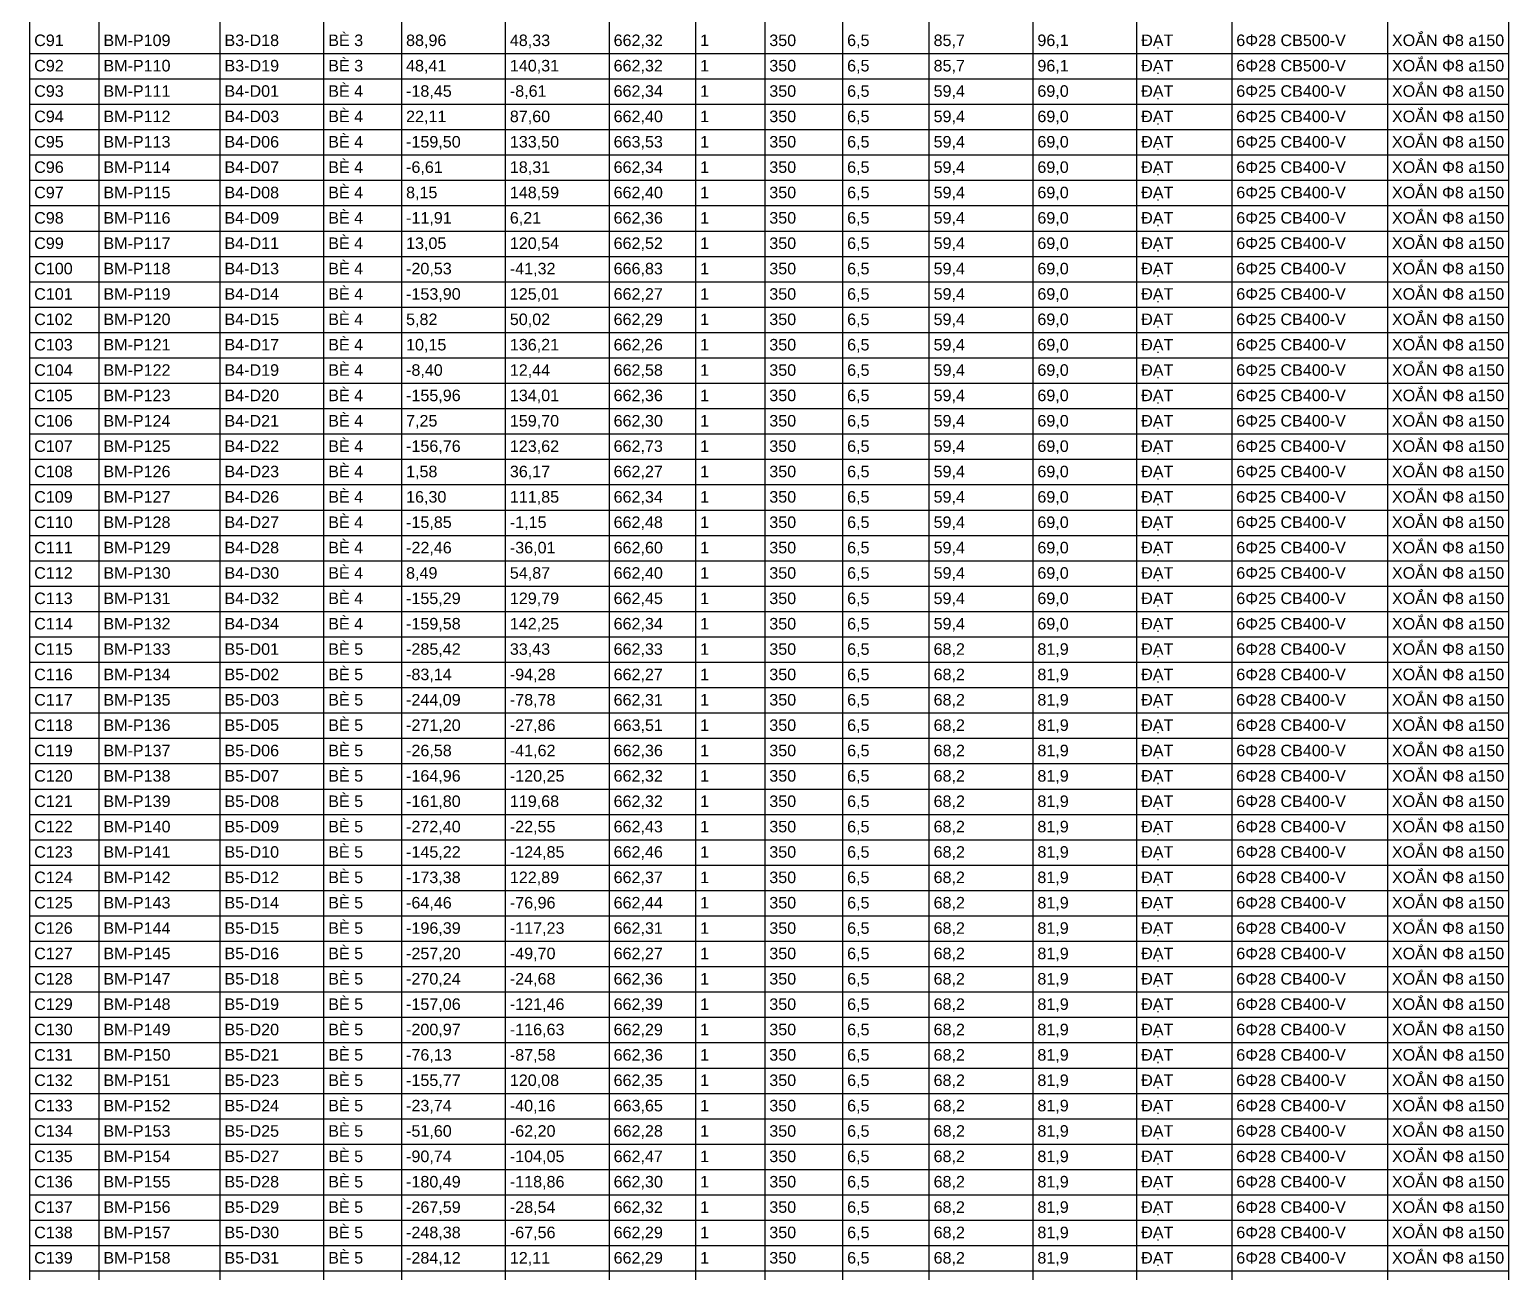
# Model space of a CAD drawing. Header units: metres. Extents: x -510 to 750, y -125 to 541.
# Drawn here: x 200.9 to 354.8, y 153.4 to 282.8 of the extents above; entities that cross this region are included whole.
import ezdxf

# ---------------------------------------------------------------- set-up
doc = ezdxf.new("R2010")
doc.units = ezdxf.units.M
doc.layers.add('07_BANG_THONG_KE_COC_BO', color=7, linetype='CONTINUOUS')
doc.styles.add('VN', font='arial.ttf')

msp = doc.modelspace()

# ---------------------------------------------------------------- linework, layer by layer
at = {"layer": '07_BANG_THONG_KE_COC_BO'}
for p, q in [((200.94, 523.188), (200.94, 24.228)), ((208.14, 523.188), (208.14, 24.228)), ((220.74, 523.188), (220.74, 24.228)), ((231.54, 523.188), (231.54, 24.228)), ((239.64, 523.188), (239.64, 24.228)), ((250.44, 523.188), (250.44, 24.228)), ((261.24, 523.188), (261.24, 24.228)), ((270.24, 523.188), (270.24, 24.228)), ((277.44, 523.188), (277.44, 24.228)), ((285.54, 523.188), (285.54, 24.228)), ((294.54, 523.188), (294.54, 24.228)), ((305.34, 523.188), (305.34, 24.228)), ((316.14, 523.188), (316.14, 24.228)), ((326.04, 523.188), (326.04, 24.228)), ((342.24, 523.188), (342.24, 24.228)), ((354.84, 523.188), (354.84, 24.228)), ((200.94, 280.308), (354.84, 280.308)), ((200.94, 277.668), (354.84, 277.668)), ((200.94, 275.028), (354.84, 275.028)), ((200.94, 272.388), (354.84, 272.388)), ((200.94, 269.748), (354.84, 269.748)), ((200.94, 267.108), (354.84, 267.108)), ((200.94, 264.468), (354.84, 264.468)), ((200.94, 261.828), (354.84, 261.828)), ((200.94, 259.188), (354.84, 259.188)), ((200.94, 256.548), (354.84, 256.548)), ((200.94, 253.908), (354.84, 253.908)), ((200.94, 251.268), (354.84, 251.268)), ((200.94, 248.628), (354.84, 248.628)), ((200.94, 245.988), (354.84, 245.988)), ((200.94, 243.348), (354.84, 243.348)), ((200.94, 240.708), (354.84, 240.708)), ((200.94, 238.068), (354.84, 238.068)), ((200.94, 235.428), (354.84, 235.428)), ((200.94, 232.788), (354.84, 232.788)), ((200.94, 230.148), (354.84, 230.148)), ((200.94, 227.508), (354.84, 227.508)), ((200.94, 224.868), (354.84, 224.868)), ((200.94, 222.228), (354.84, 222.228)), ((200.94, 219.588), (354.84, 219.588)), ((200.94, 216.948), (354.84, 216.948)), ((200.94, 214.308), (354.84, 214.308)), ((200.94, 211.668), (354.84, 211.668)), ((200.94, 209.028), (354.84, 209.028)), ((200.94, 206.388), (354.84, 206.388)), ((200.94, 203.748), (354.84, 203.748)), ((200.94, 201.108), (354.84, 201.108)), ((200.94, 198.468), (354.84, 198.468)), ((200.94, 195.828), (354.84, 195.828)), ((200.94, 193.188), (354.84, 193.188)), ((200.94, 190.548), (354.84, 190.548)), ((200.94, 187.908), (354.84, 187.908)), ((200.94, 185.268), (354.84, 185.268)), ((200.94, 182.628), (354.84, 182.628)), ((200.94, 179.988), (354.84, 179.988)), ((200.94, 177.348), (354.84, 177.348)), ((200.94, 174.708), (354.84, 174.708)), ((200.94, 172.068), (354.84, 172.068)), ((200.94, 169.428), (354.84, 169.428)), ((200.94, 166.788), (354.84, 166.788)), ((200.94, 164.148), (354.84, 164.148)), ((200.94, 161.508), (354.84, 161.508)), ((200.94, 158.868), (354.84, 158.868)), ((200.94, 156.228), (354.84, 156.228)), ((200.94, 153.588), (354.84, 153.588))]:
    msp.add_line(p, q, dxfattribs=at)

# ---------------------------------------------------------------- texts
at = {"layer": '07_BANG_THONG_KE_COC_BO', "style": 'VN'}
for s, p in [('C91', (201.42, 281.076)), ('BM-P109', (208.62, 281.076)), ('B3-D18', (221.22, 281.076)), ('BÈ 3', (232.02, 281.076)), ('88,96', (240.12, 281.076)), ('48,33', (250.92, 281.076)), ('662,32', (261.72, 281.076)), ('1', (270.72, 281.076)), ('350', (277.92, 281.076)), ('6,5', (286.02, 281.076)), ('85,7', (295.02, 281.076)), ('96,1', (305.82, 281.076)), ('ĐẠT', (316.62, 281.076)), ('6Φ28 CB500-V', (326.52, 281.076)), ('XOẮN Φ8 a150', (342.72, 281.076)), ('C92', (201.42, 278.436)), ('BM-P110', (208.62, 278.436)), ('B3-D19', (221.22, 278.436)), ('BÈ 3', (232.02, 278.436)), ('48,41', (240.12, 278.436)), ('140,31', (250.92, 278.436)), ('662,32', (261.72, 278.436)), ('1', (270.72, 278.436)), ('350', (277.92, 278.436)), ('6,5', (286.02, 278.436)), ('85,7', (295.02, 278.436)), ('96,1', (305.82, 278.436)), ('ĐẠT', (316.62, 278.436)), ('6Φ28 CB500-V', (326.52, 278.436)), ('XOẮN Φ8 a150', (342.72, 278.436)), ('BÈ 4', (232.02, 275.796)), ('XOẮN Φ8 a150', (342.72, 275.796)), ('C93', (201.42, 275.796)), ('BM-P111', (208.62, 275.796)), ('B4-D01', (221.22, 275.796)), ('-18,45', (240.12, 275.796)), ('-8,61', (250.92, 275.796)), ('662,34', (261.72, 275.796)), ('1', (270.72, 275.796)), ('350', (277.92, 275.796)), ('6,5', (286.02, 275.796)), ('59,4', (295.02, 275.796)), ('69,0', (305.82, 275.796)), ('ĐẠT', (316.62, 275.796)), ('6Φ25 CB400-V', (326.52, 275.796)), ('C94', (201.42, 273.156)), ('BM-P112', (208.62, 273.156)), ('B4-D03', (221.22, 273.156)), ('BÈ 4', (232.02, 273.156)), ('22,11', (240.12, 273.156)), ('87,60', (250.92, 273.156)), ('662,40', (261.72, 273.156)), ('1', (270.72, 273.156)), ('350', (277.92, 273.156)), ('6,5', (286.02, 273.156)), ('59,4', (295.02, 273.156)), ('69,0', (305.82, 273.156)), ('ĐẠT', (316.62, 273.156)), ('6Φ25 CB400-V', (326.52, 273.156)), ('XOẮN Φ8 a150', (342.72, 273.156)), ('C95', (201.42, 270.516)), ('BM-P113', (208.62, 270.516)), ('B4-D06', (221.22, 270.516)), ('BÈ 4', (232.02, 270.516)), ('-159,50', (240.12, 270.516)), ('133,50', (250.92, 270.516)), ('663,53', (261.72, 270.516)), ('1', (270.72, 270.516)), ('350', (277.92, 270.516)), ('6,5', (286.02, 270.516)), ('59,4', (295.02, 270.516)), ('69,0', (305.82, 270.516)), ('ĐẠT', (316.62, 270.516)), ('6Φ25 CB400-V', (326.52, 270.516)), ('XOẮN Φ8 a150', (342.72, 270.516)), ('BÈ 4', (232.02, 267.876)), ('XOẮN Φ8 a150', (342.72, 267.876)), ('C96', (201.42, 267.876)), ('BM-P114', (208.62, 267.876)), ('B4-D07', (221.22, 267.876)), ('-6,61', (240.12, 267.876)), ('18,31', (250.92, 267.876)), ('662,34', (261.72, 267.876)), ('1', (270.72, 267.876)), ('350', (277.92, 267.876)), ('6,5', (286.02, 267.876)), ('59,4', (295.02, 267.876)), ('69,0', (305.82, 267.876)), ('ĐẠT', (316.62, 267.876)), ('6Φ25 CB400-V', (326.52, 267.876)), ('C97', (201.42, 265.236)), ('BM-P115', (208.62, 265.236)), ('B4-D08', (221.22, 265.236)), ('BÈ 4', (232.02, 265.236)), ('8,15', (240.12, 265.236)), ('148,59', (250.92, 265.236)), ('662,40', (261.72, 265.236)), ('1', (270.72, 265.236)), ('350', (277.92, 265.236)), ('6,5', (286.02, 265.236)), ('59,4', (295.02, 265.236)), ('69,0', (305.82, 265.236)), ('ĐẠT', (316.62, 265.236)), ('6Φ25 CB400-V', (326.52, 265.236)), ('XOẮN Φ8 a150', (342.72, 265.236)), ('C98', (201.42, 262.596)), ('BM-P116', (208.62, 262.596)), ('B4-D09', (221.22, 262.596)), ('BÈ 4', (232.02, 262.596)), ('-11,91', (240.12, 262.596)), ('6,21', (250.92, 262.596)), ('662,36', (261.72, 262.596)), ('1', (270.72, 262.596)), ('350', (277.92, 262.596)), ('6,5', (286.02, 262.596)), ('59,4', (295.02, 262.596)), ('69,0', (305.82, 262.596)), ('ĐẠT', (316.62, 262.596)), ('6Φ25 CB400-V', (326.52, 262.596)), ('XOẮN Φ8 a150', (342.72, 262.596)), ('C99', (201.42, 259.956)), ('BM-P117', (208.62, 259.956)), ('B4-D11', (221.22, 259.956)), ('BÈ 4', (232.02, 259.956)), ('13,05', (240.12, 259.956)), ('120,54', (250.92, 259.956)), ('662,52', (261.72, 259.956)), ('1', (270.72, 259.956)), ('350', (277.92, 259.956)), ('6,5', (286.02, 259.956)), ('59,4', (295.02, 259.956)), ('69,0', (305.82, 259.956)), ('ĐẠT', (316.62, 259.956)), ('6Φ25 CB400-V', (326.52, 259.956)), ('XOẮN Φ8 a150', (342.72, 259.956)), ('BÈ 4', (232.02, 257.316)), ('XOẮN Φ8 a150', (342.72, 257.316)), ('C100', (201.42, 257.316)), ('BM-P118', (208.62, 257.316)), ('B4-D13', (221.22, 257.316)), ('-20,53', (240.12, 257.316)), ('-41,32', (250.92, 257.316)), ('666,83', (261.72, 257.316)), ('1', (270.72, 257.316)), ('350', (277.92, 257.316)), ('6,5', (286.02, 257.316)), ('59,4', (295.02, 257.316)), ('69,0', (305.82, 257.316)), ('ĐẠT', (316.62, 257.316)), ('6Φ25 CB400-V', (326.52, 257.316)), ('C101', (201.42, 254.676)), ('BM-P119', (208.62, 254.676)), ('B4-D14', (221.22, 254.676)), ('BÈ 4', (232.02, 254.676)), ('-153,90', (240.12, 254.676)), ('125,01', (250.92, 254.676)), ('662,27', (261.72, 254.676)), ('1', (270.72, 254.676)), ('350', (277.92, 254.676)), ('6,5', (286.02, 254.676)), ('59,4', (295.02, 254.676)), ('69,0', (305.82, 254.676)), ('ĐẠT', (316.62, 254.676)), ('6Φ25 CB400-V', (326.52, 254.676)), ('XOẮN Φ8 a150', (342.72, 254.676)), ('C102', (201.42, 252.036)), ('BM-P120', (208.62, 252.036)), ('B4-D15', (221.22, 252.036)), ('BÈ 4', (232.02, 252.036)), ('5,82', (240.12, 252.036)), ('50,02', (250.92, 252.036)), ('662,29', (261.72, 252.036)), ('1', (270.72, 252.036)), ('350', (277.92, 252.036)), ('6,5', (286.02, 252.036)), ('59,4', (295.02, 252.036)), ('69,0', (305.82, 252.036)), ('ĐẠT', (316.62, 252.036)), ('6Φ25 CB400-V', (326.52, 252.036)), ('XOẮN Φ8 a150', (342.72, 252.036)), ('BÈ 4', (232.02, 249.396)), ('XOẮN Φ8 a150', (342.72, 249.396)), ('C103', (201.42, 249.396)), ('BM-P121', (208.62, 249.396)), ('B4-D17', (221.22, 249.396)), ('10,15', (240.12, 249.396)), ('136,21', (250.92, 249.396)), ('662,26', (261.72, 249.396)), ('1', (270.72, 249.396)), ('350', (277.92, 249.396)), ('6,5', (286.02, 249.396)), ('59,4', (295.02, 249.396)), ('69,0', (305.82, 249.396)), ('ĐẠT', (316.62, 249.396)), ('6Φ25 CB400-V', (326.52, 249.396)), ('C104', (201.42, 246.756)), ('BM-P122', (208.62, 246.756)), ('B4-D19', (221.22, 246.756)), ('BÈ 4', (232.02, 246.756)), ('-8,40', (240.12, 246.756)), ('12,44', (250.92, 246.756)), ('662,58', (261.72, 246.756)), ('1', (270.72, 246.756)), ('350', (277.92, 246.756)), ('6,5', (286.02, 246.756)), ('59,4', (295.02, 246.756)), ('69,0', (305.82, 246.756)), ('ĐẠT', (316.62, 246.756)), ('6Φ25 CB400-V', (326.52, 246.756)), ('XOẮN Φ8 a150', (342.72, 246.756)), ('C105', (201.42, 244.116)), ('BM-P123', (208.62, 244.116)), ('B4-D20', (221.22, 244.116)), ('BÈ 4', (232.02, 244.116)), ('-155,96', (240.12, 244.116)), ('134,01', (250.92, 244.116)), ('662,36', (261.72, 244.116)), ('1', (270.72, 244.116)), ('350', (277.92, 244.116)), ('6,5', (286.02, 244.116)), ('59,4', (295.02, 244.116)), ('69,0', (305.82, 244.116)), ('ĐẠT', (316.62, 244.116)), ('6Φ25 CB400-V', (326.52, 244.116)), ('XOẮN Φ8 a150', (342.72, 244.116)), ('C106', (201.42, 241.476)), ('BM-P124', (208.62, 241.476)), ('B4-D21', (221.22, 241.476)), ('BÈ 4', (232.02, 241.476)), ('7,25', (240.12, 241.476)), ('159,70', (250.92, 241.476)), ('662,30', (261.72, 241.476)), ('1', (270.72, 241.476)), ('350', (277.92, 241.476)), ('6,5', (286.02, 241.476)), ('59,4', (295.02, 241.476)), ('69,0', (305.82, 241.476)), ('ĐẠT', (316.62, 241.476)), ('6Φ25 CB400-V', (326.52, 241.476)), ('XOẮN Φ8 a150', (342.72, 241.476)), ('BÈ 4', (232.02, 238.836)), ('XOẮN Φ8 a150', (342.72, 238.836)), ('C107', (201.42, 238.836)), ('BM-P125', (208.62, 238.836)), ('B4-D22', (221.22, 238.836)), ('-156,76', (240.12, 238.836)), ('123,62', (250.92, 238.836)), ('662,73', (261.72, 238.836)), ('1', (270.72, 238.836)), ('350', (277.92, 238.836)), ('6,5', (286.02, 238.836)), ('59,4', (295.02, 238.836)), ('69,0', (305.82, 238.836)), ('ĐẠT', (316.62, 238.836)), ('6Φ25 CB400-V', (326.52, 238.836)), ('C108', (201.42, 236.196)), ('BM-P126', (208.62, 236.196)), ('B4-D23', (221.22, 236.196)), ('BÈ 4', (232.02, 236.196)), ('1,58', (240.12, 236.196)), ('36,17', (250.92, 236.196)), ('662,27', (261.72, 236.196)), ('1', (270.72, 236.196)), ('350', (277.92, 236.196)), ('6,5', (286.02, 236.196)), ('59,4', (295.02, 236.196)), ('69,0', (305.82, 236.196)), ('ĐẠT', (316.62, 236.196)), ('6Φ25 CB400-V', (326.52, 236.196)), ('XOẮN Φ8 a150', (342.72, 236.196)), ('C109', (201.42, 233.556)), ('BM-P127', (208.62, 233.556)), ('B4-D26', (221.22, 233.556)), ('BÈ 4', (232.02, 233.556)), ('16,30', (240.12, 233.556)), ('111,85', (250.92, 233.556)), ('662,34', (261.72, 233.556)), ('1', (270.72, 233.556)), ('350', (277.92, 233.556)), ('6,5', (286.02, 233.556)), ('59,4', (295.02, 233.556)), ('69,0', (305.82, 233.556)), ('ĐẠT', (316.62, 233.556)), ('6Φ25 CB400-V', (326.52, 233.556)), ('XOẮN Φ8 a150', (342.72, 233.556)), ('BÈ 4', (232.02, 230.916)), ('XOẮN Φ8 a150', (342.72, 230.916)), ('C110', (201.42, 230.916)), ('BM-P128', (208.62, 230.916)), ('B4-D27', (221.22, 230.916)), ('-15,85', (240.12, 230.916)), ('-1,15', (250.92, 230.916)), ('662,48', (261.72, 230.916)), ('1', (270.72, 230.916)), ('350', (277.92, 230.916)), ('6,5', (286.02, 230.916)), ('59,4', (295.02, 230.916)), ('69,0', (305.82, 230.916)), ('ĐẠT', (316.62, 230.916)), ('6Φ25 CB400-V', (326.52, 230.916)), ('C111', (201.42, 228.276)), ('BM-P129', (208.62, 228.276)), ('B4-D28', (221.22, 228.276)), ('BÈ 4', (232.02, 228.276)), ('-22,46', (240.12, 228.276)), ('-36,01', (250.92, 228.276)), ('662,60', (261.72, 228.276)), ('1', (270.72, 228.276)), ('350', (277.92, 228.276)), ('6,5', (286.02, 228.276)), ('59,4', (295.02, 228.276)), ('69,0', (305.82, 228.276)), ('ĐẠT', (316.62, 228.276)), ('6Φ25 CB400-V', (326.52, 228.276)), ('XOẮN Φ8 a150', (342.72, 228.276)), ('C112', (201.42, 225.636)), ('BM-P130', (208.62, 225.636)), ('B4-D30', (221.22, 225.636)), ('BÈ 4', (232.02, 225.636)), ('8,49', (240.12, 225.636)), ('54,87', (250.92, 225.636)), ('662,40', (261.72, 225.636)), ('1', (270.72, 225.636)), ('350', (277.92, 225.636)), ('6,5', (286.02, 225.636)), ('59,4', (295.02, 225.636)), ('69,0', (305.82, 225.636)), ('ĐẠT', (316.62, 225.636)), ('6Φ25 CB400-V', (326.52, 225.636)), ('XOẮN Φ8 a150', (342.72, 225.636)), ('C113', (201.42, 222.996)), ('BM-P131', (208.62, 222.996)), ('B4-D32', (221.22, 222.996)), ('BÈ 4', (232.02, 222.996)), ('-155,29', (240.12, 222.996)), ('129,79', (250.92, 222.996)), ('662,45', (261.72, 222.996)), ('1', (270.72, 222.996)), ('350', (277.92, 222.996)), ('6,5', (286.02, 222.996)), ('59,4', (295.02, 222.996)), ('69,0', (305.82, 222.996)), ('ĐẠT', (316.62, 222.996)), ('6Φ25 CB400-V', (326.52, 222.996)), ('XOẮN Φ8 a150', (342.72, 222.996)), ('BÈ 4', (232.02, 220.356)), ('XOẮN Φ8 a150', (342.72, 220.356)), ('C114', (201.42, 220.356)), ('BM-P132', (208.62, 220.356)), ('B4-D34', (221.22, 220.356)), ('-159,58', (240.12, 220.356)), ('142,25', (250.92, 220.356)), ('662,34', (261.72, 220.356)), ('1', (270.72, 220.356)), ('350', (277.92, 220.356)), ('6,5', (286.02, 220.356)), ('59,4', (295.02, 220.356)), ('69,0', (305.82, 220.356)), ('ĐẠT', (316.62, 220.356)), ('6Φ25 CB400-V', (326.52, 220.356)), ('C115', (201.42, 217.716)), ('BM-P133', (208.62, 217.716)), ('B5-D01', (221.22, 217.716)), ('BÈ 5', (232.02, 217.716)), ('-285,42', (240.12, 217.716)), ('33,43', (250.92, 217.716)), ('662,33', (261.72, 217.716)), ('1', (270.72, 217.716)), ('350', (277.92, 217.716)), ('6,5', (286.02, 217.716)), ('68,2', (295.02, 217.716)), ('81,9', (305.82, 217.716)), ('ĐẠT', (316.62, 217.716)), ('6Φ28 CB400-V', (326.52, 217.716)), ('XOẮN Φ8 a150', (342.72, 217.716)), ('C116', (201.42, 215.076)), ('BM-P134', (208.62, 215.076)), ('B5-D02', (221.22, 215.076)), ('BÈ 5', (232.02, 215.076)), ('-83,14', (240.12, 215.076)), ('-94,28', (250.92, 215.076)), ('662,27', (261.72, 215.076)), ('1', (270.72, 215.076)), ('350', (277.92, 215.076)), ('6,5', (286.02, 215.076)), ('68,2', (295.02, 215.076)), ('81,9', (305.82, 215.076)), ('ĐẠT', (316.62, 215.076)), ('6Φ28 CB400-V', (326.52, 215.076)), ('XOẮN Φ8 a150', (342.72, 215.076)), ('BÈ 5', (232.02, 212.436)), ('XOẮN Φ8 a150', (342.72, 212.436)), ('C117', (201.42, 212.436)), ('BM-P135', (208.62, 212.436)), ('B5-D03', (221.22, 212.436)), ('-244,09', (240.12, 212.436)), ('-78,78', (250.92, 212.436)), ('662,31', (261.72, 212.436)), ('1', (270.72, 212.436)), ('350', (277.92, 212.436)), ('6,5', (286.02, 212.436)), ('68,2', (295.02, 212.436)), ('81,9', (305.82, 212.436)), ('ĐẠT', (316.62, 212.436)), ('6Φ28 CB400-V', (326.52, 212.436)), ('C118', (201.42, 209.796)), ('BM-P136', (208.62, 209.796)), ('B5-D05', (221.22, 209.796)), ('BÈ 5', (232.02, 209.796)), ('-271,20', (240.12, 209.796)), ('-27,86', (250.92, 209.796)), ('663,51', (261.72, 209.796)), ('1', (270.72, 209.796)), ('350', (277.92, 209.796)), ('6,5', (286.02, 209.796)), ('68,2', (295.02, 209.796)), ('81,9', (305.82, 209.796)), ('ĐẠT', (316.62, 209.796)), ('6Φ28 CB400-V', (326.52, 209.796)), ('XOẮN Φ8 a150', (342.72, 209.796)), ('C119', (201.42, 207.156)), ('BM-P137', (208.62, 207.156)), ('B5-D06', (221.22, 207.156)), ('BÈ 5', (232.02, 207.156)), ('-26,58', (240.12, 207.156)), ('-41,62', (250.92, 207.156)), ('662,36', (261.72, 207.156)), ('1', (270.72, 207.156)), ('350', (277.92, 207.156)), ('6,5', (286.02, 207.156)), ('68,2', (295.02, 207.156)), ('81,9', (305.82, 207.156)), ('ĐẠT', (316.62, 207.156)), ('6Φ28 CB400-V', (326.52, 207.156)), ('XOẮN Φ8 a150', (342.72, 207.156)), ('C120', (201.42, 204.516)), ('BM-P138', (208.62, 204.516)), ('B5-D07', (221.22, 204.516)), ('BÈ 5', (232.02, 204.516)), ('-164,96', (240.12, 204.516)), ('-120,25', (250.92, 204.516)), ('662,32', (261.72, 204.516)), ('1', (270.72, 204.516)), ('350', (277.92, 204.516)), ('6,5', (286.02, 204.516)), ('68,2', (295.02, 204.516)), ('81,9', (305.82, 204.516)), ('ĐẠT', (316.62, 204.516)), ('6Φ28 CB400-V', (326.52, 204.516)), ('XOẮN Φ8 a150', (342.72, 204.516)), ('BÈ 5', (232.02, 201.876)), ('XOẮN Φ8 a150', (342.72, 201.876)), ('C121', (201.42, 201.876)), ('BM-P139', (208.62, 201.876)), ('B5-D08', (221.22, 201.876)), ('-161,80', (240.12, 201.876)), ('119,68', (250.92, 201.876)), ('662,32', (261.72, 201.876)), ('1', (270.72, 201.876)), ('350', (277.92, 201.876)), ('6,5', (286.02, 201.876)), ('68,2', (295.02, 201.876)), ('81,9', (305.82, 201.876)), ('ĐẠT', (316.62, 201.876)), ('6Φ28 CB400-V', (326.52, 201.876)), ('C122', (201.42, 199.236)), ('BM-P140', (208.62, 199.236)), ('B5-D09', (221.22, 199.236)), ('BÈ 5', (232.02, 199.236)), ('-272,40', (240.12, 199.236)), ('-22,55', (250.92, 199.236)), ('662,43', (261.72, 199.236)), ('1', (270.72, 199.236)), ('350', (277.92, 199.236)), ('6,5', (286.02, 199.236)), ('68,2', (295.02, 199.236)), ('81,9', (305.82, 199.236)), ('ĐẠT', (316.62, 199.236)), ('6Φ28 CB400-V', (326.52, 199.236)), ('XOẮN Φ8 a150', (342.72, 199.236)), ('C123', (201.42, 196.596)), ('BM-P141', (208.62, 196.596)), ('B5-D10', (221.22, 196.596)), ('BÈ 5', (232.02, 196.596)), ('-145,22', (240.12, 196.596)), ('-124,85', (250.92, 196.596)), ('662,46', (261.72, 196.596)), ('1', (270.72, 196.596)), ('350', (277.92, 196.596)), ('6,5', (286.02, 196.596)), ('68,2', (295.02, 196.596)), ('81,9', (305.82, 196.596)), ('ĐẠT', (316.62, 196.596)), ('6Φ28 CB400-V', (326.52, 196.596)), ('XOẮN Φ8 a150', (342.72, 196.596)), ('BÈ 5', (232.02, 193.956)), ('XOẮN Φ8 a150', (342.72, 193.956)), ('C124', (201.42, 193.956)), ('BM-P142', (208.62, 193.956)), ('B5-D12', (221.22, 193.956)), ('-173,38', (240.12, 193.956)), ('122,89', (250.92, 193.956)), ('662,37', (261.72, 193.956)), ('1', (270.72, 193.956)), ('350', (277.92, 193.956)), ('6,5', (286.02, 193.956)), ('68,2', (295.02, 193.956)), ('81,9', (305.82, 193.956)), ('ĐẠT', (316.62, 193.956)), ('6Φ28 CB400-V', (326.52, 193.956)), ('C125', (201.42, 191.316)), ('BM-P143', (208.62, 191.316)), ('B5-D14', (221.22, 191.316)), ('BÈ 5', (232.02, 191.316)), ('-64,46', (240.12, 191.316)), ('-76,96', (250.92, 191.316)), ('662,44', (261.72, 191.316)), ('1', (270.72, 191.316)), ('350', (277.92, 191.316)), ('6,5', (286.02, 191.316)), ('68,2', (295.02, 191.316)), ('81,9', (305.82, 191.316)), ('ĐẠT', (316.62, 191.316)), ('6Φ28 CB400-V', (326.52, 191.316)), ('XOẮN Φ8 a150', (342.72, 191.316)), ('C126', (201.42, 188.676)), ('BM-P144', (208.62, 188.676)), ('B5-D15', (221.22, 188.676)), ('BÈ 5', (232.02, 188.676)), ('-196,39', (240.12, 188.676)), ('-117,23', (250.92, 188.676)), ('662,31', (261.72, 188.676)), ('1', (270.72, 188.676)), ('350', (277.92, 188.676)), ('6,5', (286.02, 188.676)), ('68,2', (295.02, 188.676)), ('81,9', (305.82, 188.676)), ('ĐẠT', (316.62, 188.676)), ('6Φ28 CB400-V', (326.52, 188.676)), ('XOẮN Φ8 a150', (342.72, 188.676)), ('C127', (201.42, 186.036)), ('BM-P145', (208.62, 186.036)), ('B5-D16', (221.22, 186.036)), ('BÈ 5', (232.02, 186.036)), ('-257,20', (240.12, 186.036)), ('-49,70', (250.92, 186.036)), ('662,27', (261.72, 186.036)), ('1', (270.72, 186.036)), ('350', (277.92, 186.036)), ('6,5', (286.02, 186.036)), ('68,2', (295.02, 186.036)), ('81,9', (305.82, 186.036)), ('ĐẠT', (316.62, 186.036)), ('6Φ28 CB400-V', (326.52, 186.036)), ('XOẮN Φ8 a150', (342.72, 186.036)), ('BÈ 5', (232.02, 183.396)), ('XOẮN Φ8 a150', (342.72, 183.396)), ('C128', (201.42, 183.396)), ('BM-P147', (208.62, 183.396)), ('B5-D18', (221.22, 183.396)), ('-270,24', (240.12, 183.396)), ('-24,68', (250.92, 183.396)), ('662,36', (261.72, 183.396)), ('1', (270.72, 183.396)), ('350', (277.92, 183.396)), ('6,5', (286.02, 183.396)), ('68,2', (295.02, 183.396)), ('81,9', (305.82, 183.396)), ('ĐẠT', (316.62, 183.396)), ('6Φ28 CB400-V', (326.52, 183.396)), ('C129', (201.42, 180.756)), ('BM-P148', (208.62, 180.756)), ('B5-D19', (221.22, 180.756)), ('BÈ 5', (232.02, 180.756)), ('-157,06', (240.12, 180.756)), ('-121,46', (250.92, 180.756)), ('662,39', (261.72, 180.756)), ('1', (270.72, 180.756)), ('350', (277.92, 180.756)), ('6,5', (286.02, 180.756)), ('68,2', (295.02, 180.756)), ('81,9', (305.82, 180.756)), ('ĐẠT', (316.62, 180.756)), ('6Φ28 CB400-V', (326.52, 180.756)), ('XOẮN Φ8 a150', (342.72, 180.756)), ('C130', (201.42, 178.116)), ('BM-P149', (208.62, 178.116)), ('B5-D20', (221.22, 178.116)), ('BÈ 5', (232.02, 178.116)), ('-200,97', (240.12, 178.116)), ('-116,63', (250.92, 178.116)), ('662,29', (261.72, 178.116)), ('1', (270.72, 178.116)), ('350', (277.92, 178.116)), ('6,5', (286.02, 178.116)), ('68,2', (295.02, 178.116)), ('81,9', (305.82, 178.116)), ('ĐẠT', (316.62, 178.116)), ('6Φ28 CB400-V', (326.52, 178.116)), ('XOẮN Φ8 a150', (342.72, 178.116)), ('BÈ 5', (232.02, 175.476)), ('XOẮN Φ8 a150', (342.72, 175.476)), ('C131', (201.42, 175.476)), ('BM-P150', (208.62, 175.476)), ('B5-D21', (221.22, 175.476)), ('-76,13', (240.12, 175.476)), ('-87,58', (250.92, 175.476)), ('662,36', (261.72, 175.476)), ('1', (270.72, 175.476)), ('350', (277.92, 175.476)), ('6,5', (286.02, 175.476)), ('68,2', (295.02, 175.476)), ('81,9', (305.82, 175.476)), ('ĐẠT', (316.62, 175.476)), ('6Φ28 CB400-V', (326.52, 175.476)), ('C132', (201.42, 172.836)), ('BM-P151', (208.62, 172.836)), ('B5-D23', (221.22, 172.836)), ('BÈ 5', (232.02, 172.836)), ('-155,77', (240.12, 172.836)), ('120,08', (250.92, 172.836)), ('662,35', (261.72, 172.836)), ('1', (270.72, 172.836)), ('350', (277.92, 172.836)), ('6,5', (286.02, 172.836)), ('68,2', (295.02, 172.836)), ('81,9', (305.82, 172.836)), ('ĐẠT', (316.62, 172.836)), ('6Φ28 CB400-V', (326.52, 172.836)), ('XOẮN Φ8 a150', (342.72, 172.836)), ('C133', (201.42, 170.196)), ('BM-P152', (208.62, 170.196)), ('B5-D24', (221.22, 170.196)), ('BÈ 5', (232.02, 170.196)), ('-23,74', (240.12, 170.196)), ('-40,16', (250.92, 170.196)), ('663,65', (261.72, 170.196)), ('1', (270.72, 170.196)), ('350', (277.92, 170.196)), ('6,5', (286.02, 170.196)), ('68,2', (295.02, 170.196)), ('81,9', (305.82, 170.196)), ('ĐẠT', (316.62, 170.196)), ('6Φ28 CB400-V', (326.52, 170.196)), ('XOẮN Φ8 a150', (342.72, 170.196)), ('C134', (201.42, 167.556)), ('BM-P153', (208.62, 167.556)), ('B5-D25', (221.22, 167.556)), ('BÈ 5', (232.02, 167.556)), ('-51,60', (240.12, 167.556)), ('-62,20', (250.92, 167.556)), ('662,28', (261.72, 167.556)), ('1', (270.72, 167.556)), ('350', (277.92, 167.556)), ('6,5', (286.02, 167.556)), ('68,2', (295.02, 167.556)), ('81,9', (305.82, 167.556)), ('ĐẠT', (316.62, 167.556)), ('6Φ28 CB400-V', (326.52, 167.556)), ('XOẮN Φ8 a150', (342.72, 167.556)), ('BÈ 5', (232.02, 164.916)), ('XOẮN Φ8 a150', (342.72, 164.916)), ('C135', (201.42, 164.916)), ('BM-P154', (208.62, 164.916)), ('B5-D27', (221.22, 164.916)), ('-90,74', (240.12, 164.916)), ('-104,05', (250.92, 164.916)), ('662,47', (261.72, 164.916)), ('1', (270.72, 164.916)), ('350', (277.92, 164.916)), ('6,5', (286.02, 164.916)), ('68,2', (295.02, 164.916)), ('81,9', (305.82, 164.916)), ('ĐẠT', (316.62, 164.916)), ('6Φ28 CB400-V', (326.52, 164.916)), ('C136', (201.42, 162.276)), ('BM-P155', (208.62, 162.276)), ('B5-D28', (221.22, 162.276)), ('BÈ 5', (232.02, 162.276)), ('-180,49', (240.12, 162.276)), ('-118,86', (250.92, 162.276)), ('662,30', (261.72, 162.276)), ('1', (270.72, 162.276)), ('350', (277.92, 162.276)), ('6,5', (286.02, 162.276)), ('68,2', (295.02, 162.276)), ('81,9', (305.82, 162.276)), ('ĐẠT', (316.62, 162.276)), ('6Φ28 CB400-V', (326.52, 162.276)), ('XOẮN Φ8 a150', (342.72, 162.276)), ('C137', (201.42, 159.636)), ('BM-P156', (208.62, 159.636)), ('B5-D29', (221.22, 159.636)), ('BÈ 5', (232.02, 159.636)), ('-267,59', (240.12, 159.636)), ('-28,54', (250.92, 159.636)), ('662,32', (261.72, 159.636)), ('1', (270.72, 159.636)), ('350', (277.92, 159.636)), ('6,5', (286.02, 159.636)), ('68,2', (295.02, 159.636)), ('81,9', (305.82, 159.636)), ('ĐẠT', (316.62, 159.636)), ('6Φ28 CB400-V', (326.52, 159.636)), ('XOẮN Φ8 a150', (342.72, 159.636)), ('XOẮN Φ8 a150', (342.72, 156.996)), ('C138', (201.42, 156.996)), ('BM-P157', (208.62, 156.996)), ('B5-D30', (221.22, 156.996)), ('BÈ 5', (232.02, 156.996)), ('-248,38', (240.12, 156.996)), ('-67,56', (250.92, 156.996)), ('662,29', (261.72, 156.996)), ('1', (270.72, 156.996)), ('350', (277.92, 156.996)), ('6,5', (286.02, 156.996)), ('68,2', (295.02, 156.996)), ('81,9', (305.82, 156.996)), ('ĐẠT', (316.62, 156.996)), ('6Φ28 CB400-V', (326.52, 156.996)), ('C139', (201.42, 154.356)), ('BM-P158', (208.62, 154.356)), ('B5-D31', (221.22, 154.356)), ('BÈ 5', (232.02, 154.356)), ('-284,12', (240.12, 154.356)), ('12,11', (250.92, 154.356)), ('662,29', (261.72, 154.356)), ('1', (270.72, 154.356)), ('350', (277.92, 154.356)), ('6,5', (286.02, 154.356)), ('68,2', (295.02, 154.356)), ('81,9', (305.82, 154.356)), ('ĐẠT', (316.62, 154.356)), ('6Φ28 CB400-V', (326.52, 154.356)), ('XOẮN Φ8 a150', (342.72, 154.356))]:
    msp.add_text(s, height=1.2, dxfattribs=at).set_placement(p)

doc.saveas('drawing.dxf')
